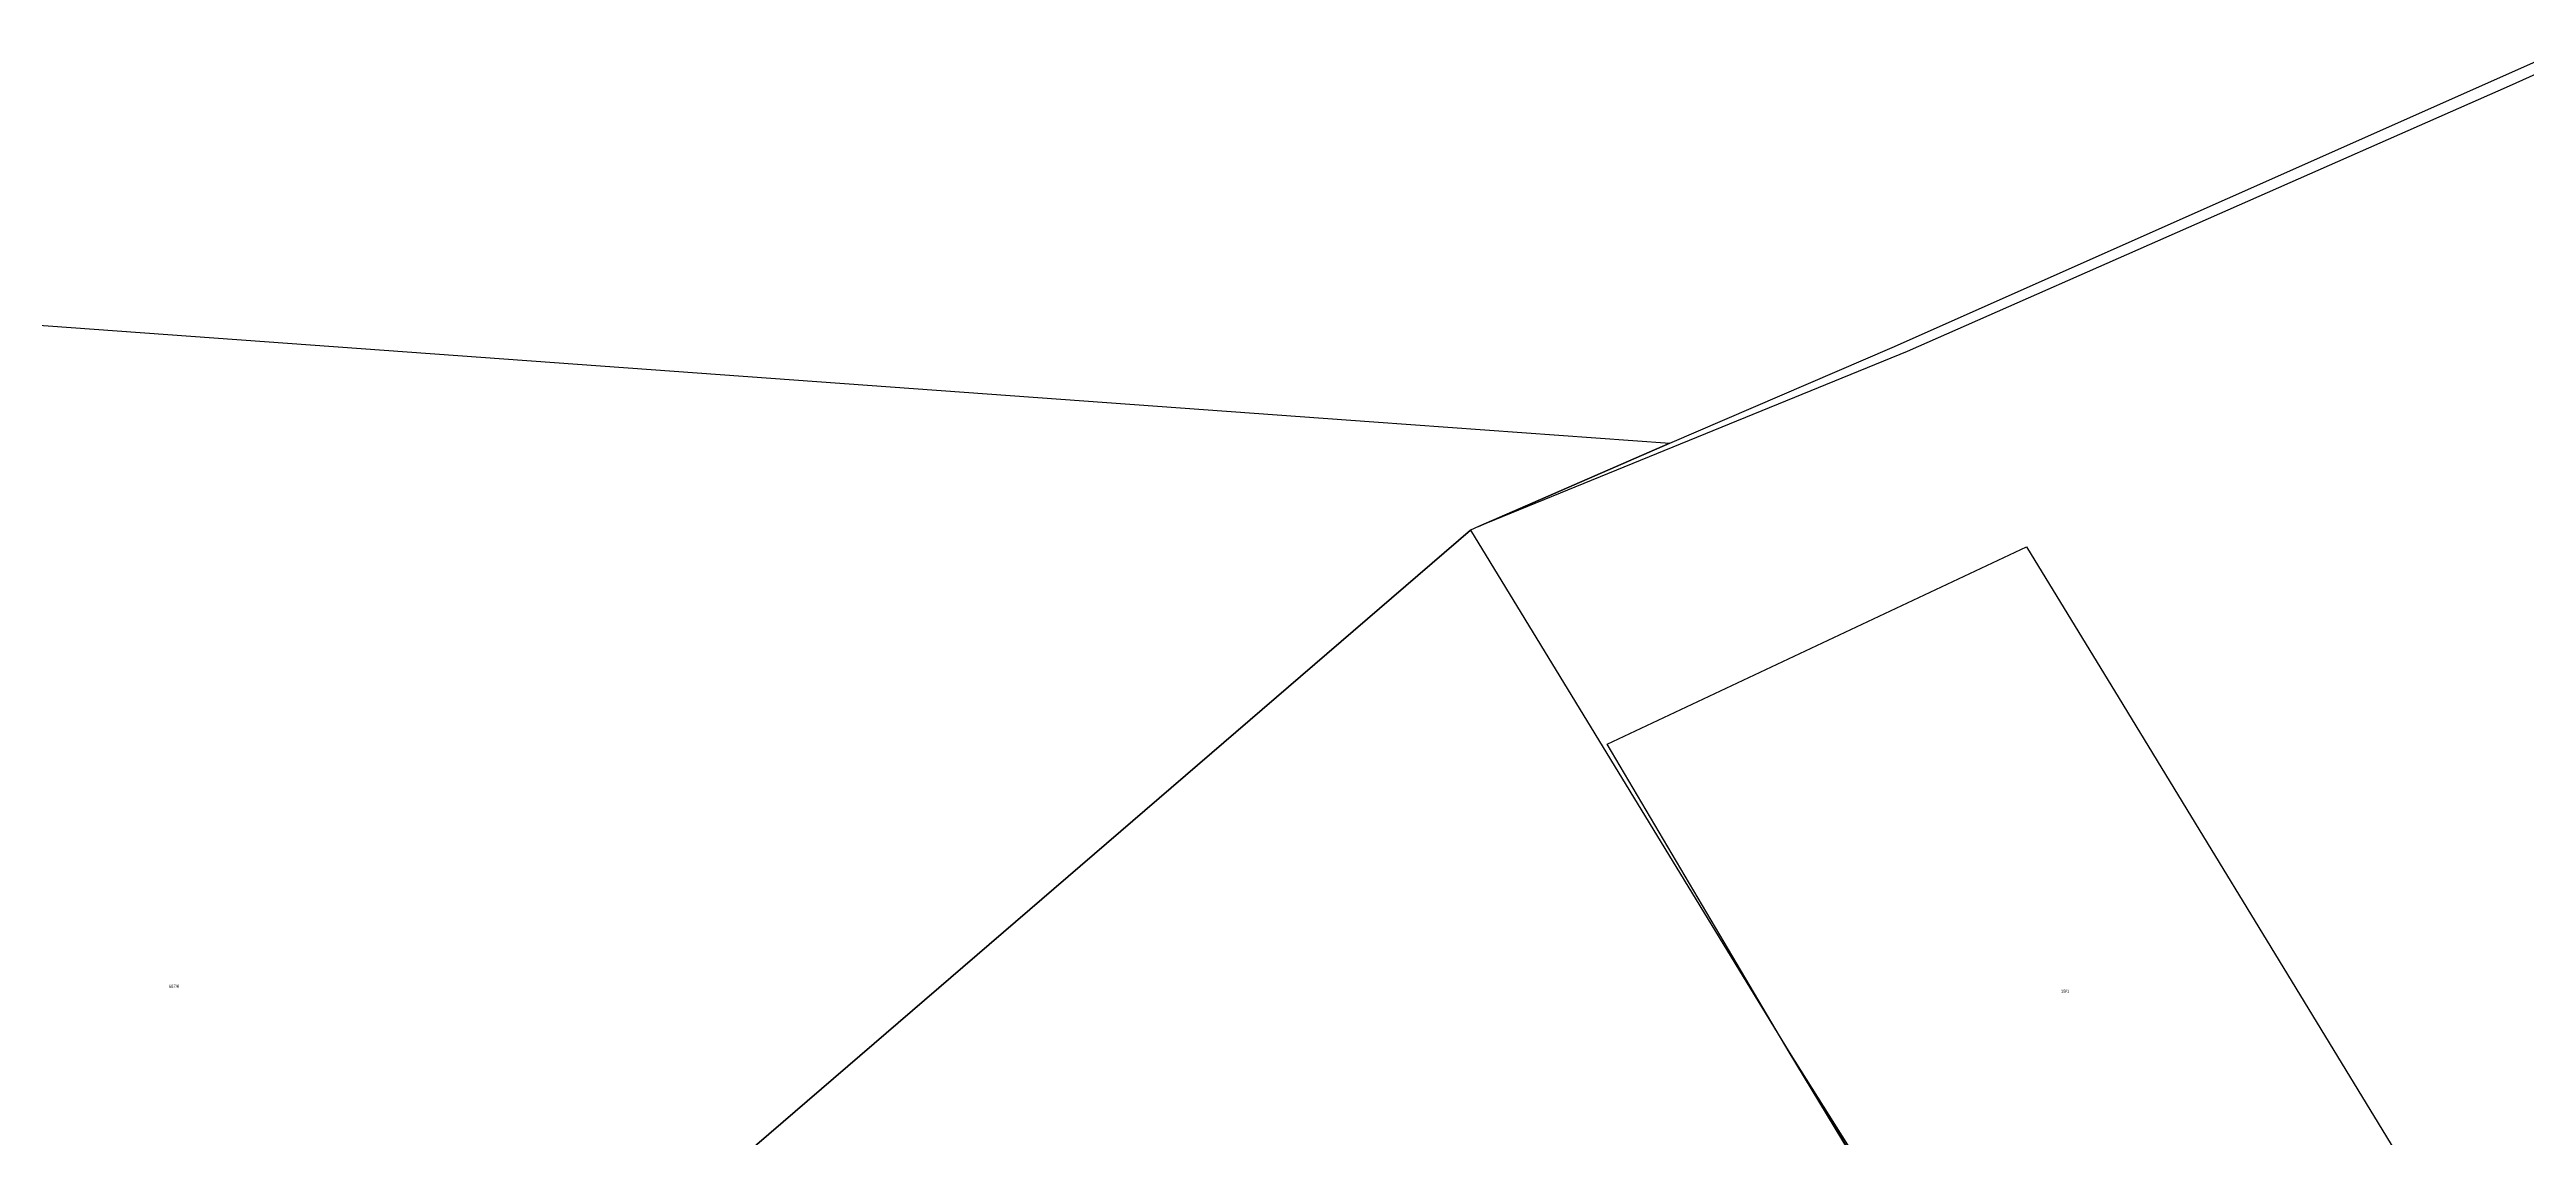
# Model space of a CAD drawing. Header units: metres. Extents: x 7542702 to 7555152, y 5804026 to 5815503.
# Drawn here: x 7545689 to 7546515, y 5806817 to 5807181 of the extents above; entities that cross this region are included whole.
import ezdxf

# ---------------------------------------------------------------- set-up
doc = ezdxf.new("R2010")
doc.units = ezdxf.units.M
doc.layers.add('Dzialki', color=165, linetype='Continuous')
doc.styles.get("Standard").update_dxf_attribs({"font": 'arial.ttf'})

msp = doc.modelspace()

# ---------------------------------------------------------------- linework, layer by layer
at = {"layer": 'Dzialki'}
for p, q in [((7546303.69, 5807081.26), (7546527.53, 5807180.79)), ((7546524.12, 5807175.15), (7546509.58, 5807168.5)), ((7546509.58, 5807168.5), (7546308.68, 5807079.88)), ((7545362.13, 5807112.1), (7546130.65, 5807056.38)), ((7546308.68, 5807079.88), (7546165.62, 5807021.46)), ((7546308.68, 5807079.88), (7546165.62, 5807021.46)), ((7546229.49, 5807049.33), (7546303.69, 5807081.26)), ((7546229.49, 5807049.33), (7546303.69, 5807081.26)), ((7546130.65, 5807056.38), (7546229.49, 5807049.33)), ((7546130.65, 5807056.38), (7546229.49, 5807049.33)), ((7546165.62, 5807021.46), (7546229.49, 5807049.33)), ((7546229.49, 5807049.33), (7546165.62, 5807021.46)), ((7546165.62, 5807021.46), (7546229.49, 5807049.33)), ((7546229.49, 5807049.33), (7546165.62, 5807021.46)), ((7545702.48, 5806623.7), (7546162.87, 5807020.26)), ((7545702.48, 5806623.7), (7546162.87, 5807020.26)), ((7546162.87, 5807020.26), (7545702.48, 5806623.7)), ((7545702.48, 5806623.7), (7546162.87, 5807020.26)), ((7545702.48, 5806623.7), (7546162.87, 5807020.26)), ((7546162.87, 5807020.26), (7545702.48, 5806623.7)), ((7546165.62, 5807021.46), (7546162.87, 5807020.26)), ((7546162.87, 5807020.26), (7546269.29, 5806845.94)), ((7546162.87, 5807020.26), (7546269.29, 5806845.94)), ((7546162.87, 5807020.26), (7546269.29, 5806845.94)), ((7546162.87, 5807020.26), (7546269.29, 5806845.94)), ((7546208.54, 5806948.8), (7546348.5, 5807014.62)), ((7546208.54, 5806948.8), (7546348.5, 5807014.62)), ((7546348.5, 5807014.62), (7546363.46, 5806990.07)), ((7546363.46, 5806990.07), (7546377.83, 5806966.53)), ((7546377.83, 5806966.53), (7546404.77, 5806922.38)), ((7546269.29, 5806845.94), (7546208.54, 5806948.8)), ((7546269.29, 5806845.94), (7546208.54, 5806948.8)), ((7546404.77, 5806922.38), (7546430, 5806881)), ((7546430, 5806881), (7546455.02, 5806839.92)), ((7546269.29, 5806845.94), (7546338.17, 5806736.35)), ((7546368.24, 5806682.07), (7546269.29, 5806845.94)), ((7546338.17, 5806736.35), (7546269.29, 5806845.94)), ((7546269.29, 5806845.94), (7546368.24, 5806682.07)), ((7546269.29, 5806845.94), (7546368.24, 5806682.07)), ((7546269.29, 5806845.94), (7546338.17, 5806736.35)), ((7546368.24, 5806682.07), (7546269.29, 5806845.94)), ((7546338.17, 5806736.35), (7546269.29, 5806845.94)), ((7546269.29, 5806845.94), (7546368.24, 5806682.07)), ((7546269.29, 5806845.94), (7546368.24, 5806682.07)), ((7546455.02, 5806839.92), (7546483.72, 5806793))]:
    msp.add_line(p, q, dxfattribs=at)

# ---------------------------------------------------------------- texts
for s, p in [('687/6', (7545728.43, 5806867.4)), ('687/6', (7545728.43, 5806867.4)), ('18/1', (7546360.02, 5806865.78))]:
    msp.add_text(s, height=1, dxfattribs=at).set_placement(p)

doc.saveas('drawing.dxf')
